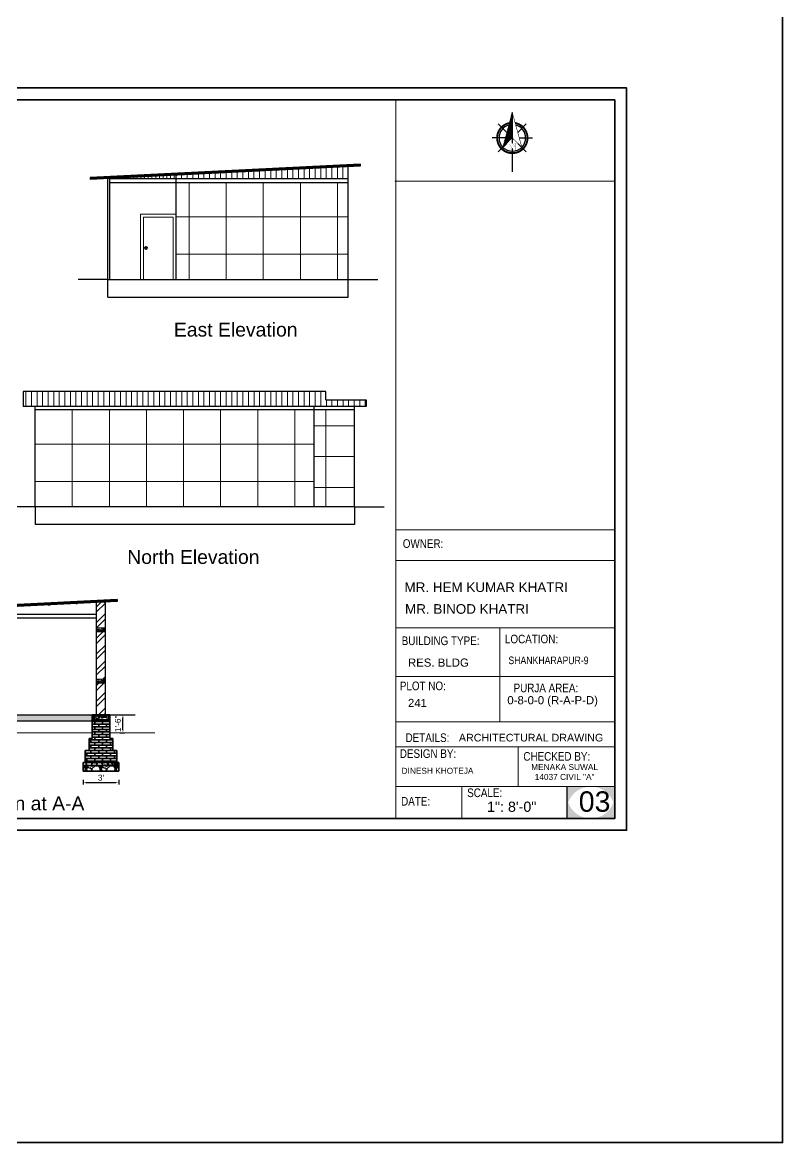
# Model space of a CAD drawing. Header units: inches. Extents: x 376358 to 406049, y -63575 to -53607.
# Drawn here: x 396642 to 397410, y -63575 to -62442 of the extents above; entities that cross this region are included whole.
import ezdxf

# ---------------------------------------------------------------- set-up
doc = ezdxf.new("R2010")
doc.units = ezdxf.units.IN
doc.header["$LTSCALE"] = 2
doc.header["$MEASUREMENT"] = 0
doc.header["$PDMODE"] = 34
doc.layers.get('0').update_dxf_attribs({"linetype": 'CONTINUOUS'})
doc.layers.get('DEFPOINTS').update_dxf_attribs({"color": 141, "linetype": 'CONTINUOUS'})
for name, color, linetype, lineweight in [('1', 7, 'CONTINUOUS', 13), ('DIMENTION', 140, 'CONTINUOUS', 0), ('door', 20, 'CONTINUOUS', 35), ('Rebars', 1, 'CONTINUOUS', 13), ('Siteplan', 7, 'CONTINUOUS', 30), ('steps', 253, 'CONTINUOUS', 20), ('TEXT', 181, 'CONTINUOUS', 25), ('WALL - A', 1, 'CONTINUOUS', 40)]:
    doc.layers.add(name, color=color, linetype=linetype, lineweight=lineweight)
doc.layers.add('Normal Wall', color=7, linetype='CONTINUOUS', lineweight=35, true_color=0xffaf89)
doc.layers.add('Rear Wall', color=7, linetype='CONTINUOUS', lineweight=20, true_color=0xd4e480)
doc.styles.add('Lettring Text', font='arial.ttf')
doc.styles.get("Standard").update_dxf_attribs({"font": 'ARIALN.TTF'})
doc.styles.add('SwissBT', font='swiss.ttf', dxfattribs={"height": 12})
doc.dimstyles.new('Copy of Standard', dxfattribs={"dimtxt": 6, "dimasz": 2.875, "dimexe": 2, "dimexo": 4, "dimgap": 2, "dimtad": 1, "dimdec": 0, "dimrnd": 1, "dimzin": 0, "dimdsep": 46, "dimlunit": 4, "dimtxsty": 'Lettring Text', "dimcen": 0.1, "dimclrd": 7, "dimclre": 7, "dimclrt": 7, "dimazin": 0, "dimtfac": 0.645, "dimtdec": 0, "dimtmove": 1, "dimatfit": 0, "dimfxl": 3, "dimfxlon": 1, "dimtfillclr": 256, "dimtolj": 1, "dimtzin": 0, "dimlwd": -1, "dimlwe": -1, "dimarcsym": 2})
pattern_1 = [(45, (-6364.692, -2404.207), (-7.9549513, 7.9549513), []), (45, (-6359.388, -2404.207), (-7.9549513, 7.9549513), [])]
pattern_2 = [(50, (332392.8124, 53369.911), (5.73808146, -0.50201708), [0.6, -6.6]), (355, (332392.8124, 53369.911), (-1.11001067, 6.01753707), [0.48, -5.28]), (100.4514, (332393.2906, 53369.869), (4.62807505, 5.51551634), [0.50992152, -5.6091369]), (46.1842, (332392.8124, 53371.511), (8.5379284, -1.3241521), [0.9, -9.9]), (96.6356, (332393.524, 53371.4005), (7.47730164, 7.79294297), [0.7648823, -8.413704]), (351.1842, (332392.812, 53371.511), (7.47729556, 7.7929488), [0.72, -7.92]), (21, (332393.6124, 53371.111), (4.77525642, -3.22095113), [0.6, -6.6]), (326, (332393.6124, 53371.111), (1.94652266, 5.80120036), [0.48, -5.28]), (71.4514, (332394.0103, 53370.8424), (6.72178103, 2.58024397), [0.50992152, -5.6091369]), (37.5, (332392.8124, 53369.9108), (0.097278843, 2.66315083), [0, -5.216, 0, -5.36, 0, -5.3]), (7.5, (332392.8124, 53369.9108), (2.1045563, 3.155293695), [0, -3.056, 0, -5.096, 0, -2.02]), (327.5, (332391.0284, 53369.9108), (4.27057949, -0.180438974), [0, -2, 0, -6.24, 0, -8.28]), (317.5, (332390.2284, 53369.911), (4.66548935, 0.80083986), [0, -2.6, 0, -4.144, 0, -5.88])]

# ---------------------------------------------------------------- blocks, each defined once
blk = doc.blocks.new('*X29')
at = {"color": 0}
for p, q in [((145.96, -414.6), (147.62, -412.94)), ((146.16, -413.87), (147.62, -412.41)), ((146.36, -413.14), (147.62, -411.88)), ((146.55, -412.41), (147.62, -411.35)), ((146.75, -411.68), (147.62, -410.82)), ((146.95, -410.95), (147.62, -410.29)), ((147.15, -410.22), (147.62, -409.76)), ((147.35, -409.49), (147.62, -409.23)), ((147.55, -408.76), (147.62, -408.7)), ((143.76, -422.63), (147.62, -418.77)), ((143.96, -421.9), (147.62, -418.24)), ((144.16, -421.17), (147.62, -417.71)), ((144.36, -420.44), (147.62, -417.18)), ((144.56, -419.71), (147.62, -416.65)), ((144.76, -418.98), (147.62, -416.12)), ((144.96, -418.25), (147.62, -415.59)), ((145.16, -417.52), (147.62, -415.06)), ((145.36, -416.79), (147.62, -414.53)), ((145.56, -416.06), (147.62, -414)), ((145.76, -415.33), (147.62, -413.47)), ((142.76, -426.28), (147.62, -421.42)), ((142.96, -425.55), (147.62, -420.89)), ((143.16, -424.82), (147.62, -420.36)), ((143.36, -424.09), (147.62, -419.83)), ((143.56, -423.36), (147.62, -419.3))]:
    blk.add_line(p, q, dxfattribs=at)
blk = doc.blocks.new('NORTH_15')
for p, q in [((-2.87, 2.87), (-7.37, 7.37)), ((0, 3.66), (0, 10.62)), ((2.87, 2.87), (7.37, 7.37)), ((-13.37, 0), (2.72, 0)), ((5.49, 0), (17.83, 0)), ((-2.87, -2.87), (-7.37, -7.37)), ((0, -3.66), (0, -10.62)), ((2.87, -2.87), (7.37, -7.37))]:
    blk.add_line(p, q)
at = {"const_width": 1}
for points in [[(0, -8, 1), (0, 8, 0.359415), (-7.86, 1.52, 1)], [(-7.86, -1.52, 0.359415), (0, -8, 1)]]:
    blk.add_lwpolyline(points, format="xyb", dxfattribs=at)
for points, const_width in [([(4.96, -5.01), (-13.37, 0), (4.9, 5), (0, 0), (4.96, -5.01)], 0.3), ([(5.93, -1.55), (6, -1.55), (6.07, -1.54), (6.13, -1.53), (6.17, -1.52), (6.22, -1.51), (6.26, -1.49), (6.28, -1.47), (6.3, -1.45), (6.32, -1.42), (6.33, -1.39), (6.35, -1.34), (6.36, -1.29), (6.37, -1.23), (6.38, -1.16), (6.38, -1.08), (6.38, -1), (6.54, -1), (6.54, -2.34), (6.38, -2.34), (6.38, -2.3), (6.38, -2.23), (6.38, -2.16), (6.37, -2.09), (6.36, -2.04), (6.35, -1.99), (6.33, -1.95), (6.32, -1.91), (6.3, -1.88), (6.28, -1.86), (6.26, -1.83), (6.22, -1.81), (6.18, -1.8), (6.13, -1.78), (6.07, -1.77), (6.01, -1.76), (5.95, -1.76), (2.66, -1.76), (2.66, -2.34), (2.5, -2.34), (2.5, -0.16), (4.71, 1.44), (3.14, 1.44), (3.07, 1.44), (3, 1.43), (2.94, 1.42), (2.89, 1.41), (2.85, 1.4), (2.81, 1.38), (2.78, 1.36), (2.76, 1.34), (2.74, 1.31), (2.72, 1.27), (2.7, 1.22), (2.69, 1.17), (2.68, 1.11), (2.67, 1.04), (2.66, 0.97), (2.66, 0.89), (2.66, 0.87), (2.5, 0.87), (2.5, 2.21), (2.66, 2.21), (2.66, 2.17), (2.66, 2.09), (2.67, 2.03), (2.68, 1.97), (2.69, 1.91), (2.7, 1.86), (2.71, 1.82), (2.73, 1.78), (2.75, 1.76), (2.77, 1.74), (2.8, 1.72), (2.85, 1.7), (2.89, 1.68), (2.94, 1.67), (3, 1.66), (3.07, 1.66), (3.14, 1.66), (6.54, 1.66), (6.54, 0.75), (3.33, -1.55), (5.93, -1.55), (5.93, -1.55)], 0.1)]:
    blk.add_lwpolyline(points, dxfattribs=dict(const_width=const_width))
for start, end in [(90, 164.97304), (270, 90), (195.02696, 270)]:
    blk.add_arc((0, 0), 7, start, end)
at = {"rotation": 90}
blk.add_blockref('*X29', (-421.89, -147.62), dxfattribs=at)
blk = doc.blocks.new('A$C0BDB7EE9')
at = {"layer": 'Siteplan', "xscale": 2.999999999999779, "yscale": 2.999999999999779, "zscale": 2.999999999999779, "rotation": 247.8612575918487}
blk.add_blockref('NORTH_15', (20.2, 49.5), dxfattribs=at)
blk = doc.blocks.new('A$C327B4BBD')
at = {"layer": 'DIMENTION', "ltscale": 0.3, "xscale": 1.171875000000082, "yscale": 1.171875000000082, "zscale": 1.171875000000082, "rotation": 112.1387424081494}
blk.add_blockref('A$C0BDB7EE9', (16.1, 0), dxfattribs=at)
blk = doc.blocks.new('*D937')
at = {"color": 7, "transparency": 16777216}
for p, q in [((396740.3, -63142.3), (396745.3, -63142.3)), ((396743.3, -63157.4), (396743.3, -63145.2)), ((396740.3, -63160.3), (396745.3, -63160.3))]:
    blk.add_line(p, q, dxfattribs=at)
at = {"color": 7, "linetype": 'ByBlock', "transparency": 16777216}
for points in [[(396742.8, -63145.2), (396743.7, -63145.2), (396743.3, -63142.3)], [(396742.8, -63157.4), (396743.7, -63157.4), (396743.3, -63160.3)]]:
    blk.add_solid(points, dxfattribs=at)
at = {"layer": 'DEFPOINTS', "color": 0, "linetype": 'ByBlock', "transparency": 16777216}
for p in [(396730.1, -63142.3), (396743.3, -63142.3), (396730.1, -63160.3)]:
    blk.add_point(p, dxfattribs=at)
at = {"color": 7, "linetype": 'ByBlock', "lineweight": 5, "transparency": 16777216, "insert": (396738.2, -63151.3), "char_height": 6, "attachment_point": 5, "rotation": 90, "style": 'Lettring Text'}
blk.add_mtext('\\A1;1\'-6"', dxfattribs=at)
blk = doc.blocks.new('*D936')
at = {"color": 7, "transparency": 16777216}
for p, q in [((396703.1, -63207.8), (396703.1, -63212.8)), ((396705.9, -63210.8), (396736.2, -63210.8)), ((396739.1, -63207.8), (396739.1, -63212.8))]:
    blk.add_line(p, q, dxfattribs=at)
at = {"color": 7, "linetype": 'ByBlock', "transparency": 16777216}
for points in [[(396705.9, -63210.4), (396705.9, -63211.3), (396703.1, -63210.8)], [(396736.2, -63210.4), (396736.2, -63211.3), (396739.1, -63210.8)]]:
    blk.add_solid(points, dxfattribs=at)
at = {"layer": 'DEFPOINTS', "color": 0, "linetype": 'ByBlock', "transparency": 16777216}
for p in [(396703.1, -63196.3), (396739.1, -63196.3), (396739.1, -63210.8)]:
    blk.add_point(p, dxfattribs=at)
at = {"color": 7, "linetype": 'ByBlock', "lineweight": 5, "transparency": 16777216, "insert": (396721.1, -63205.8), "char_height": 6, "attachment_point": 5, "style": 'Lettring Text'}
blk.add_mtext("\\A1;3'", dxfattribs=at)

msp = doc.modelspace()

# ---------------------------------------------------------------- hatches: boundary and pattern name
at = {"linetype": 'ByBlock', "lineweight": 5}
h = msp.add_hatch(dxfattribs=at)
h.set_pattern_fill('AR-CONC', scale=0.5, style=0)
h.set_pattern_definition([(50, (350477.634, 5749.4398), (3.58630091, -0.31376067), [0.375, -4.125]), (355, (350477.634, 5749.44), (-0.69375667, 3.76096067), [0.3, -3.3]), (100.4514, (350477.933, 5749.4137), (2.89254691, 3.44719771), [0.31870095, -3.50571056]), (46.1842, (350477.634, 5750.44), (5.33620524, -0.82759507), [0.5625, -6.1875]), (96.6356, (350478.079, 5750.371), (4.67331353, 4.87058935), [0.47805144, -5.258565]), (351.1842, (350477.634, 5750.44), (4.67330973, 4.870593), [0.45, -4.95]), (21, (350478.134, 5750.1898), (2.98453526, -2.01309445), [0.375, -4.125]), (326, (350478.134, 5750.19), (1.21657666, 3.62575023), [0.3, -3.3]), (71.4514, (350478.3828, 5750.022), (4.20111314, 1.61265248), [0.31870095, -3.50571056]), (37.5, (350477.6341, 5749.4398), (0.060799277, 1.66446927), [0, -3.26, 0, -3.35, 0, -3.3125]), (7.5, (350477.634, 5749.4398), (1.315347687, 1.97205856), [0, -1.91, 0, -3.185, 0, -1.2625]), (327.5, (350476.519, 5749.4398), (2.66911218, -0.112774359), [0, -1.25, 0, -3.9, 0, -5.175]), (317.5, (350476.019, 5749.4398), (2.91593085, 0.50052491), [0, -1.625, 0, -2.59, 0, -3.675])])
h.paths.add_polyline_path([(396725.6, -63054.3), (396716.6, -63054.3), (396716.6, -63058.3), (396725.6, -63058.3)])
edge = h.paths.add_edge_path(flags=16)
edge.add_arc((396724.5, -63057), 0.496, 180, 268.058, ccw=False)
edge.add_arc((396724.5, -63057), 0.496, 0, 180, ccw=False)
edge.add_arc((396724.5, -63057), 0.496, -91.942, 0, ccw=False)
edge.add_line((396724.5, -63057.4), (396717.7, -63057.4))
edge.add_arc((396717.6, -63057), 0.496, 180, 271.942, ccw=False)
edge.add_arc((396717.6, -63057), 0.496, 0, 180, ccw=False)
edge.add_arc((396717.6, -63057), 0.496, -88.058, 0, ccw=False)
edge.add_line((396717.7, -63057.4), (396724.5, -63057.4))
h = msp.add_hatch(color=7, dxfattribs=at)
h.paths.add_polyline_path([(396725, -63056.7, 0.414214), (396724.5, -63056.2), (396724.3, -63056.2, 0.315664), (396724, -63056.7, 1)])
h.paths.add_polyline_path([(396717.8, -63056.2), (396717.6, -63056.2, 0.414214), (396717.1, -63056.7, 0.404321), (396717.6, -63057.2), (396717.7, -63057.2, 0.404321), (396718.1, -63056.7, 0.315664)])
h = msp.add_hatch(dxfattribs=at)
h.set_pattern_fill('AR-CONC', scale=0.5, style=0)
h.set_pattern_definition([(50, (350477.634, 5697.4398), (3.58630091, -0.31376067), [0.375, -4.125]), (355, (350477.634, 5697.44), (-0.69375667, 3.76096067), [0.3, -3.3]), (100.4514, (350477.933, 5697.4137), (2.89254691, 3.44719771), [0.31870095, -3.50571056]), (46.1842, (350477.634, 5698.44), (5.33620524, -0.82759507), [0.5625, -6.1875]), (96.6356, (350478.079, 5698.371), (4.67331353, 4.87058935), [0.47805144, -5.258565]), (351.1842, (350477.634, 5698.44), (4.67330973, 4.870593), [0.45, -4.95]), (21, (350478.134, 5698.1898), (2.98453526, -2.01309445), [0.375, -4.125]), (326, (350478.134, 5698.19), (1.21657666, 3.62575023), [0.3, -3.3]), (71.4514, (350478.3828, 5698.022), (4.20111314, 1.61265248), [0.31870095, -3.50571056]), (37.5, (350477.6341, 5697.4398), (0.060799277, 1.66446927), [0, -3.26, 0, -3.35, 0, -3.3125]), (7.5, (350477.634, 5697.4398), (1.315347687, 1.97205856), [0, -1.91, 0, -3.185, 0, -1.2625]), (327.5, (350476.519, 5697.4398), (2.66911218, -0.112774359), [0, -1.25, 0, -3.9, 0, -5.175]), (317.5, (350476.019, 5697.4398), (2.91593085, 0.50052491), [0, -1.625, 0, -2.59, 0, -3.675])])
h.paths.add_polyline_path([(396725.6, -63106.3), (396716.6, -63106.3), (396716.6, -63110.3), (396725.6, -63110.3)])
edge = h.paths.add_edge_path(flags=16)
edge.add_arc((396724.5, -63109), 0.496, 180, 268.058, ccw=False)
edge.add_arc((396724.5, -63109), 0.496, 0, 180, ccw=False)
edge.add_arc((396724.5, -63109), 0.496, -91.942, 0, ccw=False)
edge.add_line((396724.5, -63109.4), (396717.7, -63109.4))
edge.add_arc((396717.6, -63109), 0.496, 180, 271.942, ccw=False)
edge.add_arc((396717.6, -63109), 0.496, 0, 180, ccw=False)
edge.add_arc((396717.6, -63109), 0.496, -88.058, 0, ccw=False)
edge.add_line((396717.7, -63109.4), (396724.5, -63109.4))
h = msp.add_hatch(color=7, dxfattribs=at)
h.paths.add_polyline_path([(396725, -63108.7, 0.414214), (396724.5, -63108.2), (396724.3, -63108.2, 0.315664), (396724, -63108.7, 1)])
h.paths.add_polyline_path([(396717.8, -63108.2), (396717.6, -63108.2, 0.414214), (396717.1, -63108.7, 0.404321), (396717.6, -63109.2), (396717.7, -63109.2, 0.404321), (396718.1, -63108.7, 0.315664)])
msp.add_hatch(color=0).paths.add_polyline_path([(397240.6, -63214.8), (397216.3, -63214.8, -0.414214), (397240.6, -63239.1)])
at = {"layer": '1', "ltscale": 5}
h = msp.add_hatch(dxfattribs=at)
h.set_pattern_fill('ANSI37', color=256, scale=300, angle=45, style=0)
h.set_pattern_definition([(90, (-4102.374, -1963.8), (-37.5, 0), []), (180, (-4102.374, -1963.8), (-4e-15, -37.5), [])])
h.paths.add_polyline_path([(396797.1, -62603.9), (396797.1, -62701.9), (396971.1, -62701.9), (396971.1, -62603.9)])
h = msp.add_hatch(dxfattribs=at)
h.set_pattern_fill('ANSI37', color=256, scale=300, angle=45, style=0)
h.set_pattern_definition([(90, (-5457.96, -2193.65), (-37.5, 0), []), (180, (-5457.96, -2193.65), (-4e-15, -37.5), [])])
h.paths.add_polyline_path([(396936.3, -62931.8), (396936.3, -62833.8), (396654.5, -62833.8), (396654.5, -62931.8)])
h = msp.add_hatch(dxfattribs=at)
h.set_pattern_fill('ANSI37', color=256, scale=250, angle=45, style=0)
h.set_pattern_definition([(90, (-5457.96, -2193.65), (-31.25, 0), []), (180, (-5457.96, -2193.65), (-2e-15, -31.25), [])])
h.paths.add_polyline_path([(396977.3, -62833.8), (396936.3, -62833.8), (396936.3, -62931.8), (396977.3, -62931.8)])
at = {"layer": 'door', "ltscale": 0.5, "transparency": 33554648}
h = msp.add_hatch(dxfattribs=at)
h.set_pattern_fill('AR-BRSTD', color=256)
h.set_pattern_definition([(0, (241318.7384, -36254.8835), (0, 2.667), []), (90, (241318.7384, -36254.8835), (-4, 2.667), [2.667, -2.667])])
h.paths.add_polyline_path([(396730.1, -63148.3), (396712.1, -63148.3), (396712.1, -63166.3), (396730.1, -63166.3)])
h.paths.add_polyline_path([(396733.1, -63166.3), (396709.1, -63166.3), (396709.1, -63178.3), (396730.1, -63178.3), (396733.1, -63178.3)])
h.paths.add_polyline_path([(396737.1, -63178.3), (396730.1, -63178.3), (396709.1, -63178.3), (396705.1, -63178.3), (396705.1, -63190.3), (396737.1, -63190.3)])
at = {"layer": 'door', "ltscale": 0.5}
h = msp.add_hatch(dxfattribs=at)
h.set_pattern_fill('AR-CONC', color=256, scale=0.8, style=0)
h.set_pattern_definition(pattern_2)
h.paths.add_polyline_path([(396730.1, -63142.3), (396712.1, -63142.3), (396712.1, -63148.3), (396730.1, -63148.3), (396730.1, -63143.3)])
h.paths.add_polyline_path([(396729.1, -63143.3), (396729.1, -63147.3), (396713.1, -63147.3), (396713.1, -63143.3), (396713.4, -63143.3, -0.049683), (396713.4, -63143.3)], flags=16)
h.paths.add_polyline_path([(396729.1, -63143.6, -1), (396728.4, -63143.6, -1)], flags=0)
h.paths.add_polyline_path([(396729.1, -63147, -1), (396728.4, -63147, -1)], flags=16)
h.paths.add_polyline_path([(396713.7, -63147, -1), (396713.1, -63147, -1)], flags=16)
h = msp.add_hatch(dxfattribs=at)
h.set_pattern_fill('AR-CONC', color=256, scale=0.8, style=0)
h.set_pattern_definition(pattern_2)
h.paths.add_polyline_path([(396729.1, -63143.3), (396713.1, -63143.3), (396713.1, -63147.3), (396729.1, -63147.3)])
h = msp.add_hatch(color=256, dxfattribs=at)
h.paths.add_polyline_path([(396713.7, -63143.6, 0.385424), (396713.4, -63143.3), (396713.4, -63143.3, 0.385424), (396713.1, -63143.6, 1)])
h.paths.add_polyline_path([(396713.1, -63147, 1), (396713.7, -63147, 1)])
h.paths.add_polyline_path([(396728.4, -63143.6, 1), (396729.1, -63143.6, 1)])
h.paths.add_polyline_path([(396728.4, -63147, 1), (396729.1, -63147, 1)])
h = msp.add_hatch(dxfattribs=at)
h.set_pattern_fill('AR-CONC', color=256, style=0)
h.set_pattern_definition([(50, (391953.32, 5252.5695), (7.17260183, -0.62752135), [0.75, -8.25]), (355, (391953.32, 5252.5695), (-1.3875133, 7.5219213), [0.6, -6.6]), (100.4514, (391953.9176, 5252.517), (5.7850938, 6.8943954), [0.6374019, -7.0114211]), (46.1842, (391953.32, 5254.5695), (10.6724105, -1.6551901), [1.125, -12.375]), (96.6356, (391954.209, 5254.432), (9.346627, 9.7411787), [0.9561029, -10.51713]), (351.1842, (391953.32, 5254.57), (9.3466195, 9.741186), [0.9, -9.9]), (21, (391954.32, 5254.0695), (5.9690705, -4.0261889), [0.75, -8.25]), (326, (391954.32, 5254.0695), (2.4331533, 7.25150045), [0.6, -6.6]), (71.4514, (391954.817, 5253.734), (8.4022263, 3.225305), [0.6374019, -7.0114211]), (37.5, (391953.3198, 5252.5695), (0.12159855, 3.32893854), [0, -6.52, 0, -6.7, 0, -6.625]), (7.5, (391953.32, 5252.5695), (2.63069537, 3.94411712), [0, -3.82, 0, -6.37, 0, -2.525]), (327.5, (391951.0898, 5252.5695), (5.33822436, -0.22554872), [0, -2.5, 0, -7.8, 0, -10.35]), (317.5, (391950.09, 5252.5695), (5.8318617, 1.00104982), [0, -3.25, 0, -5.18, 0, -7.35])])
h.paths.add_polyline_path([(396739.1, -63190.3), (396703.1, -63190.3), (396703.1, -63193.3), (396739.1, -63193.3)])
at = {"layer": 'door', "ltscale": 0.5, "transparency": 33554648}
h = msp.add_hatch(dxfattribs=at)
h.set_pattern_fill('GRAVEL', color=256, scale=15)
h.set_pattern_definition([(228.0127875, (35522.4453, -32411.4439), (-120, -135), [2.01804, -199.7863207]), (184.96974073, (35521.09525, -32412.9439), (180, 15), [3.46302, -342.8388714]), (132.51044708, (35517.64525, -32413.2439), (150, -165), [2.44182, -241.74048894]), (267.273689, (35511.79525, -32416.9939), (15, 300), [3.15357, -312.2033706]), (292.83365418, (35511.64525, -32420.1439), (-75, 180), [3.092325, -306.1405969]), (357.273689, (35512.84525, -32422.9939), (-300, 15), [3.15357, -312.2033706]), (37.69424047, (35515.99525, -32423.1439), (-195, -150), [4.170435, -412.87272823]), (72.25532837, (35519.29525, -32420.5939), (105, 330), [3.93732, -389.79482245]), (121.42956562, (35520.49525, -32416.8439), (-120, 195), [3.16425, -313.26109665]), (175.2363583, (35518.8453, -32414.1439), (165, -15), [3.61248, -177.0114387]), (222.3974378, (35515.24525, -32413.8439), (-180, -165), [4.67172, -462.5006251]), (138.81407483, (35526.6453, -32417.1439), (-105, 90), [1.594515, -157.8576722]), (171.4692344, (35525.44525, -32416.0939), (195, -30), [3.033555, -300.32267124]), (225, (35522.445, -32415.644), (-2e-15, -15), [2.121315, -19.09188844]), (203.1985905, (35521.3953, -32413.844), (75, 30), [1.14237, -113.0942266]), (291.8014095, (35520.3453, -32414.294), (-15, 45), [1.615545, -79.1619271]), (30.9637565, (35520.9453, -32415.794), (45, 30), [2.623935, -84.8403434]), (161.5650512, (35523.1953, -32414.444), (30, -15), [1.897365, -45.5367999]), (16.38954033, (35511.64525, -32414.2939), (150, 45), [2.658, -263.1426772]), (70.34617594, (35514.1953, -32413.5439), (-60, -165), [2.229915, -220.7611162]), (293.1985905, (35523.1953, -32411.444), (-30, 75), [2.284725, -111.9518716]), (343.61045967, (35524.09525, -32413.5439), (-150, 45), [2.658, -263.1426772]), (339.4439548, (35511.6453, -32423.5939), (-75, 30), [2.5632, -125.5968562]), (294.77514057, (35514.0453, -32424.4939), (-75, 165), [2.14767, -212.61964595]), (66.8014095, (35523.3453, -32426.444), (30, 75), [2.284725, -111.9518716]), (17.35402464, (35524.24525, -32424.3439), (-195, -60), [2.514465, -248.9313542]), (69.4439548, (35515.9953, -32426.4439), (-30, -75), [1.2816, -126.8784562]), (101.3099325, (35522.4453, -32426.444), (-15, 60), [0.76485, -75.7204427]), (165.9637565, (35522.2953, -32425.694), (45, -15), [3.092325, -58.7542594]), (186.00900596, (35519.29525, -32424.9439), (150, 15), [2.86575, -283.7088476]), (303.6900675, (35520.9453, -32417.144), (-15, 30), [2.16333, -51.91993913]), (353.15722659, (35522.14525, -32418.9439), (255, -30), [3.77691, -373.91343936]), (60.9453959, (35525.8953, -32419.3939), (-60, -105), [1.54434, -152.8901121]), (90, (35526.645, -32418.044), (-15, 15), [0.9, -14.1]), (120.25643716, (35518.9953, -32424.4939), (60, -105), [2.08386, -206.30279984]), (48.0127875, (35517.9453, -32422.6939), (120, 135), [4.03608, -197.7682807]), (0, (35520.645, -32419.694), (15, 15), [3.9, -11.1]), (325.30484647, (35524.54525, -32419.6939), (150, -105), [2.37171, -234.7991145]), (254.0546041, (35526.4953, -32421.044), (-15, -60), [2.18403, -107.01761834]), (207.64597536, (35525.89525, -32423.1439), (-285, -150), [3.555975, -352.04211273]), (175.42607874, (35522.74525, -32424.7939), (-195, 15), [3.761985, -372.4361011])])
h.paths.add_polyline_path([(396739.1, -63193.3), (396703.1, -63193.3), (396703.1, -63199.3), (396739.1, -63199.3)])
at = {"layer": 'steps', "ltscale": 0.3}
h = msp.add_hatch(dxfattribs=at)
h.set_pattern_fill('ANSI31', scale=45, angle=45)
h.set_pattern_definition([(90, (-4102.374, -1963.8017), (-5.625, 0), [])])
h.paths.add_polyline_path([(396797.1, -62596.5), (396797.1, -62599.9), (396971.1, -62599.9), (396971.1, -62587.9)])
h = msp.add_hatch(dxfattribs=at)
h.set_pattern_fill('ANSI31', scale=30, angle=45)
h.set_pattern_definition([(90, (-4102.374, -1963.8017), (-3.75, 0), [])])
h.paths.add_polyline_path([(396730.1, -62599.8), (396730.1, -62599.9), (396797.1, -62599.9), (396797.1, -62596.5)])
h = msp.add_hatch(dxfattribs=at)
h.set_pattern_fill('ANSI31', scale=45, angle=45)
h.set_pattern_definition([(90, (-5457.9614, -2193.65), (-5.625, 0), [])])
h.paths.add_polyline_path([(396989.3, -62830.6), (396989.3, -62823.6), (396948.3, -62823.6), (396948.3, -62815.2), (396642.5, -62815.2), (396642.5, -62830.6)])
h = msp.add_hatch(dxfattribs=at)
h.set_pattern_fill('AR-CONC', scale=0.8, style=0)
h.set_pattern_definition([(50, (-6364.6916, -2404.2067), (5.73808146, -0.50201708), [0.6, -6.6]), (355, (-6364.6916, -2404.207), (-1.11001067, 6.01753707), [0.48, -5.28]), (100.4514445, (-6364.2134, -2404.2486), (4.628070774, 5.51551993), [0.50992154, -5.6091369]), (46.1842, (-6364.6916, -2402.607), (8.53793065, -1.32415425), [0.9, -9.9]), (96.6356355, (-6363.98, -2402.717), (7.47729557, 7.7929488), [0.76488274, -8.41371008]), (351.184164, (-6364.692, -2402.607), (7.47729556, 7.7929488), [0.72, -7.92]), (21, (-6363.8916, -2403.0067), (4.775256417, -3.220951125), [0.6, -6.6]), (326, (-6363.8916, -2403.007), (1.946522655, 5.80120036), [0.48, -5.28]), (71.4514447, (-6363.4937, -2403.275), (6.721779014, 2.58024922), [0.50992152, -5.6091369]), (37.5, (-6364.6916, -2404.2067), (0.097278843, 2.663150831), [0, -5.216, 0, -5.36, 0, -5.3]), (7.5, (-6364.6916, -2404.2067), (2.1045563, 3.155293695), [0, -3.056, 0, -5.096, 0, -2.02]), (327.5, (-6366.4756, -2404.2067), (4.270579489, -0.180438974), [0, -2, 0, -6.24, 0, -8.28]), (317.5, (-6367.2756, -2404.2067), (4.665489355, 0.80083986), [0, -2.6, 0, -4.144, 0, -5.88])])
h.paths.add_polyline_path([(396712.1, -63142.3), (396565.1, -63142.3), (396565.1, -63148.3), (396712.1, -63148.3)])
at = {"layer": 'TEXT'}
for points in [[(397216.3, -63214.8), (397192, -63214.8), (397192, -63239.1, -0.414214)], [(397216.3, -63214.8), (397192, -63214.8), (397192, -63239.1, -0.414214)], [(397240.6, -63214.8), (397216.3, -63214.8, -0.414214), (397240.6, -63239.1)], [(397192, -63222.6), (397192, -63247), (397216.3, -63247, -0.414214)], [(397192, -63222.6), (397192, -63247), (397216.3, -63247, -0.414214)], [(397240.6, -63222.6, -0.414214), (397216.3, -63247), (397240.6, -63247)], [(397240.6, -63222.6, -0.414214), (397216.3, -63247), (397240.6, -63247)]]:
    msp.add_hatch(color=0, dxfattribs=at).paths.add_polyline_path(points)
at = {"layer": 'WALL - A', "lineweight": 25}
h = msp.add_hatch(dxfattribs=at)
h.set_pattern_fill('ANSI32', color=256, scale=30, style=0)
h.set_pattern_definition(pattern_1)
h.paths.add_polyline_path([(396725.6, -63028.3), (396716.6, -63028.8), (396716.6, -63054.3), (396725.6, -63054.3)])
h = msp.add_hatch(dxfattribs=at)
h.set_pattern_fill('ANSI32', color=256, scale=30, style=0)
h.set_pattern_definition(pattern_1)
h.paths.add_polyline_path([(396725.6, -63058.3), (396716.6, -63058.3), (396716.6, -63106.3), (396725.6, -63106.3)])
h = msp.add_hatch(dxfattribs=at)
h.set_pattern_fill('ANSI32', color=256, scale=30, style=0)
h.set_pattern_definition(pattern_1)
h.paths.add_polyline_path([(396725.6, -63110.3), (396716.6, -63110.3), (396716.6, -63142.3), (396725.6, -63142.3)])

# ---------------------------------------------------------------- linework, layer by layer
at = {"ltscale": 0.5}
for p, q in [((396983.1, -62585.3), (396710.1, -62598.8)), ((396983.1, -62586.3), (396710.1, -62599.8)), ((396983.1, -62587.3), (396710.1, -62600.8)), ((396971.1, -62701.9), (396971.1, -62587.9)), ((396983.1, -62585.3), (396983.1, -62587.3)), ((396710.1, -62598.8), (396710.1, -62600.8)), ((396728.1, -62701.9), (396728.1, -62599.9)), ((396730.1, -62701.9), (396730.1, -62599.8)), ((396730.1, -62599.9), (396971.1, -62599.9)), ((396730.1, -62603.9), (396971.1, -62603.9)), ((396797.1, -62701.9), (396797.1, -62596.5)), ((396728.1, -62701.9), (396698.1, -62701.9)), ((396728.1, -62701.9), (396971.1, -62701.9)), ((396728.1, -62719.9), (396728.1, -62701.9)), ((396971.1, -62701.9), (397001.1, -62701.9)), ((396971.1, -62719.9), (396971.1, -62701.9)), ((396728.1, -62719.9), (396971.1, -62719.9)), ((396948.3, -62815.2), (396642.5, -62815.2)), ((396642.5, -62815.2), (396642.5, -62830.6)), ((396948.3, -62823.6), (396948.3, -62815.2)), ((396989.3, -62830.6), (396642.5, -62830.6)), ((396654.5, -62931.8), (396654.5, -62830.6)), ((396936.3, -62830.6), (396936.3, -62931.8)), ((396948.3, -62823.6), (396989.3, -62823.6)), ((396977.3, -62931.8), (396977.3, -62830.6)), ((396989.3, -62823.6), (396989.3, -62830.6)), ((396977.3, -62833.8), (396654.5, -62833.8)), ((396654.5, -62931.8), (396624.5, -62931.8)), ((396977.3, -62931.8), (396654.5, -62931.8)), ((396654.5, -62931.8), (396654.5, -62949.8)), ((396977.3, -62931.8), (397007.3, -62931.8)), ((396977.3, -62931.8), (396977.3, -62949.8)), ((396977.3, -62949.8), (396654.5, -62949.8)), ((396737.6, -63025.7), (396464.6, -63039.2)), ((396737.6, -63025.7), (396737.6, -63027.7)), ((396737.6, -63026.7), (396464.6, -63040.2)), ((396737.6, -63027.7), (396464.6, -63041.2)), ((396716.6, -63142.3), (396716.6, -63028.8)), ((396725.6, -63142.3), (396725.6, -63028.3)), ((396560.6, -63040.3), (396716.6, -63040.3)), ((396560.6, -63044.3), (396716.6, -63044.3)), ((396482.6, -63142.3), (396725.6, -63142.3)), ((396565.1, -63148.3), (396712.1, -63148.3)), ((396716.6, -63142.3), (396725.6, -63142.3)), ((396725.6, -63142.3), (396755.6, -63142.3))]:
    msp.add_line(p, q, dxfattribs=at)
at = {"color": 7, "linetype": 'ByBlock', "lineweight": 5}
for p, q in [((396716.6, -63054.3), (396725.6, -63054.3)), ((396716.6, -63058.3), (396725.6, -63058.3)), ((396716.6, -63058.3), (396725.6, -63058.3)), ((396717.6, -63056.2), (396719.4, -63056.5)), ((396717.6, -63057.2), (396724.5, -63057.2)), ((396724.5, -63056.2), (396722.7, -63056.5)), ((396716.6, -63106.3), (396725.6, -63106.3)), ((396716.6, -63110.3), (396725.6, -63110.3)), ((396716.6, -63110.3), (396725.6, -63110.3)), ((396717.6, -63108.2), (396719.4, -63108.5)), ((396717.6, -63109.2), (396724.5, -63109.2)), ((396724.5, -63108.2), (396722.7, -63108.5)), ((396730.1, -63160.3), (396748.8, -63160.3))]:
    msp.add_line(p, q, dxfattribs=at)
at = {"color": 7, "linetype": 'ByBlock', "lineweight": 5, "ltscale": 10}
for p, q in [((396565.1, -63160.3), (396712.1, -63160.3)), ((396730.1, -63160.3), (396775.5, -63160.3))]:
    msp.add_line(p, q, dxfattribs=at)
at = {"color": 0}
msp.add_line((397192, -63214.8), (397192, -63247), dxfattribs=at)
msp.add_line((397192, -63214.8), (397192, -63247), dxfattribs=at)
at = {"color": 7, "linetype": 'ByBlock', "lineweight": 5}
for centre in [(396717.6, -63056.7), (396724.5, -63056.7), (396717.6, -63108.7), (396724.5, -63108.7)]:
    msp.add_circle(centre, 0.496, dxfattribs=at)
at = {"layer": 'door', "ltscale": 0.5}
for p, q in [((396712.1, -63142.3), (396730.1, -63142.3)), ((396712.1, -63142.3), (396712.1, -63166.3)), ((396712.1, -63148.3), (396730.1, -63148.3)), ((396729.1, -63143.3), (396713.1, -63143.3)), ((396713.1, -63143.3), (396713.1, -63147.3)), ((396729.1, -63147.3), (396713.1, -63147.3)), ((396716.6, -63142.3), (396725.6, -63142.3)), ((396716.6, -63142.3), (396725.6, -63142.3)), ((396725.6, -63142.3), (396716.6, -63142.3)), ((396728.6, -63143.3), (396728.1, -63143.9)), ((396729.1, -63143.7), (396728.6, -63144.4)), ((396729.1, -63143.3), (396729.1, -63147.3)), ((396730.1, -63142.3), (396730.1, -63166.3)), ((396709.1, -63166.3), (396709.1, -63178.3)), ((396712.1, -63166.3), (396709.1, -63166.3)), ((396730.1, -63166.3), (396733.1, -63166.3)), ((396733.1, -63166.3), (396733.1, -63178.3)), ((396705.1, -63178.3), (396709.1, -63178.3)), ((396705.1, -63178.3), (396705.1, -63190.3)), ((396733.1, -63178.3), (396737.1, -63178.3)), ((396737.1, -63178.3), (396737.1, -63190.3)), ((396703.1, -63190.3), (396739.1, -63190.3)), ((396703.1, -63190.3), (396703.1, -63199.3)), ((396703.1, -63193.3), (396739.1, -63193.3)), ((396739.1, -63190.3), (396739.1, -63199.3)), ((396703.1, -63199.3), (396739.1, -63199.3))]:
    msp.add_line(p, q, dxfattribs=at)
for points in [[(396669, -63031.1), (396668, -63031.2), (396668, -63030.2), (396669, -63030.1)], [(396697.3, -63029.7), (396696.3, -63029.8), (396696.3, -63028.8), (396697.3, -63028.7)], [(396725.6, -63028.3), (396724.6, -63028.4), (396724.5, -63027.4), (396725.5, -63027.3)]]:
    msp.add_lwpolyline(points, close=True, dxfattribs=at)
for centre, radius in [((396766.6, -62670.2), 1.12), ((396713.4, -63143.6), 0.335), ((396713.4, -63147), 0.335), ((396728.7, -63143.6), 0.335), ((396728.7, -63147), 0.335)]:
    msp.add_circle(centre, radius, dxfattribs=at)
at = {"layer": 'Normal Wall', "color": 3}
msp.add_lwpolyline([(396107.4, -60259.1), (397410.2, -60259.1), (397410.2, -63574.8), (396107.4, -63574.8)], close=True, dxfattribs=at)
at = {"layer": 'Normal Wall'}
for points in [[(396194.5, -62508.3), (397252.5, -62508.3), (397252.5, -63258.9), (396194.5, -63258.9)], [(396194.5, -62508.3), (397252.5, -62508.3), (397252.5, -63258.9), (396194.5, -63258.9)], [(397240.6, -62520.2), (396218.3, -62520.2), (396218.3, -63247), (397240.6, -63247)], [(397240.6, -62520.2), (396218.3, -62520.2), (396218.3, -63247), (397240.6, -63247)]]:
    msp.add_lwpolyline(points, close=True, dxfattribs=at)
at = {"layer": 'Rear Wall'}
for p, q in [((397019.2, -62964.5), (397019.2, -62520.2)), ((397018, -62602.5), (397240.6, -62602.5)), ((397019.2, -62955.2), (397240.6, -62955.2)), ((397019.2, -62955.2), (397240.6, -62955.2)), ((397019.2, -62955.2), (397240.6, -62955.2)), ((397019.2, -62955.2), (397240.6, -62955.2)), ((397019.2, -62986.1), (397240.6, -62986.1)), ((397019.2, -62986.1), (397240.6, -62986.1)), ((397019.2, -63054.1), (397240.6, -63054.1)), ((397019.2, -63054.1), (397240.6, -63054.1)), ((397124.4, -63054.1), (397124.4, -63140)), ((397124.4, -63054.1), (397124.4, -63149.3)), ((397019.2, -63103.6), (397240.6, -63103.6)), ((397019.2, -63103.6), (397240.6, -63103.6)), ((397019.2, -63149.3), (397240.6, -63149.3)), ((397019.2, -63174.7), (397240.6, -63174.7)), ((397019.2, -63174.7), (397240.6, -63174.7)), ((397143, -63214.8), (397143, -63174.7)), ((397143, -63214.8), (397143, -63174.7)), ((397019.2, -63214.8), (397240.6, -63214.8)), ((397019.2, -63214.8), (397240.6, -63214.8)), ((397085.9, -63214.8), (397085.9, -63247)), ((397085.9, -63214.8), (397085.9, -63247))]:
    msp.add_line(p, q, dxfattribs=at)
msp.add_lwpolyline([(397019.2, -62955.2), (397240.6, -62955.2), (397240.6, -63247), (397019.2, -63247)], close=True, dxfattribs=at)
msp.add_lwpolyline([(397019.2, -62955.2), (397240.6, -62955.2), (397240.6, -63247), (397019.2, -63247)], close=True, dxfattribs=at)
at = {"layer": 'steps', "color": 7, "ltscale": 0.3}
for p, q in [((396761.1, -62701.9), (396761.1, -62635.9)), ((396761.1, -62635.9), (396797.1, -62635.9)), ((396764.1, -62701.9), (396764.1, -62638.9)), ((396764.1, -62638.9), (396794.1, -62638.9)), ((396794.1, -62638.9), (396794.1, -62701.9)), ((396797.1, -62635.9), (396797.1, -62701.9))]:
    msp.add_line(p, q, dxfattribs=at)

# ---------------------------------------------------------------- block references
at = {"layer": 'Rebars', "xscale": 0.5459999999999999, "yscale": 0.5459999999999999, "zscale": 0.5459999999999999, "rotation": 270}
msp.add_blockref('A$C327B4BBD', (397136.9, -62584.3), dxfattribs=at)

# ---------------------------------------------------------------- texts
at = {"color": 0}
for s, p in [('OWNER:', (397026.2, -62973.4)), ('LOCATION:', (397129.5, -63069.9))]:
    msp.add_text(s, height=8.7, dxfattribs=at).set_placement(p)
at = {"color": 7, "linetype": 'ByBlock', "lineweight": 5, "char_height": 14, "width": 235.547, "attachment_point": 5}
for s, insert in [('{\\fArial CE|b0|i0|c0|p34;East Elevation}', (396857.3, -62752.8)), ('{\\fArial CE|b0|i0|c0|p34;North Elevation}', (396814.5, -62982.7)), ('{\\fArial CE|b0|i0|c0|p34;Section at A-A}', (396641.8, -63231.9))]:
    msp.add_mtext(s, dxfattribs=dict(at, insert=insert))
at = {"layer": 'TEXT', "color": 0}
for s, height, p in [('OWNER:', 8.7, (397026.2, -62973.4)), ('LOCATION:', 8.7, (397129.5, -63069.9)), ('CHECKED BY:', 8.704, (397148.1, -63188.6)), ('CHECKED BY:', 8.704, (397148.1, -63188.6)), ('SCALE:', 8.7, (397091.3, -63225.4)), ('SCALE:', 8.7, (397091.3, -63225.4))]:
    msp.add_text(s, height=height, dxfattribs=at).set_placement(p)
at = {"layer": 'TEXT', "color": 0, "linetype": 'ByBlock', "style": 'SwissBT'}
for s, insert, char_height, width, attachment_point in [('MR. HEM KUMAR KHATRI', (397110.5, -63008.3), 9.72, 217.511, 2), ('MR. BINOD KHATRI', (397091.1, -63030.3), 9.72, 217.511, 2), ('ARCHITECTURAL DRAWING', (397082.9, -63161.4), 7.74, 268.532, 1), ('MENAKA SUWAL\\P14037 CIVIL "A"', (397189.8, -63192), 6, 88.549, 2), ('DINESH KHOTEJA', (397025, -63195.8), 6, 201.528, 1)]:
    msp.add_mtext(s, dxfattribs=dict(at, insert=insert, char_height=char_height, width=width, attachment_point=attachment_point))
at = {"layer": 'TEXT', "color": 0, "attachment_point": 1}
for s, insert, char_height, width in [('BUILDING TYPE:', (397025.1, -63063), 8.704, 148.555), ('BUILDING TYPE:', (397025.1, -63063), 8.704, 148.555), ('PLOT NO: ', (397023.2, -63108.6), 8.7, 138.027), ('PLOT NO: ', (397023.2, -63108.6), 8.7, 138.027), ('PURJA AREA:', (397138.2, -63110.7), 8.704, 197.582), ('PURJA AREA:', (397138.2, -63110.7), 8.704, 197.582), ('DETAILS: ', (397029, -63161), 8.7, 138.027), ('DESIGN BY:', (397023.2, -63177.1), 8.7, 138.027), ('DESIGN BY:', (397023.2, -63177.1), 8.7, 138.027), ('DATE:', (397024.5, -63225.3), 8.7, 34.818)]:
    msp.add_mtext(s, dxfattribs=dict(at, insert=insert, char_height=char_height, width=width))
at = {"layer": 'TEXT', "color": 0, "style": 'SwissBT'}
for s, insert, char_height, width, attachment_point in [('RES. BLDG', (397031.4, -63085.3), 8.26, 163.214, 1), ('RES. BLDG', (397031.4, -63085.3), 8.26, 163.214, 1), ('241', (397031.4, -63126.1), 8.26, 163.214, 1), ('0-8-0-0 (R-A-P-D)', (397177.7, -63123.3), 8.256, 163.214, 2), ('03', (397204.1, -63219.6), 20.64, 20.158, 1)]:
    msp.add_mtext(s, dxfattribs=dict(at, insert=insert, char_height=char_height, width=width, attachment_point=attachment_point))
at = {"layer": 'TEXT', "color": 0, "linetype": 'ByBlock', "insert": (397133, -63083.3), "char_height": 7.671, "attachment_point": 1}
msp.add_mtext_dynamic_manual_height_columns('SHANKHARAPUR-9', width=381.035, gutter_width=1.53, heights=[0], dxfattribs=at)
at = {"layer": 'TEXT', "color": 0, "ltscale": 0.5, "insert": (397111.4, -63230), "char_height": 10.32, "width": 127.534, "attachment_point": 1, "style": 'SwissBT'}
msp.add_mtext('1": 8\'-0"', dxfattribs=at)
msp.add_mtext('1": 8\'-0"', dxfattribs=at)

# ---------------------------------------------------------------- dimensions: what is measured, and where the dimension line sits
at = {"color": 7, "linetype": 'ByBlock', "lineweight": 5}
dim = msp.add_linear_dim(base=(396743.3, -63142.3), p1=(396730.1, -63160.3), p2=(396730.1, -63142.3), angle=90, dimstyle='Copy of Standard', dxfattribs=at)
dim.commit()
dim.dimension.update_dxf_attribs({"geometry": '*D937', "text_midpoint": (396743.3, -63151.3), "dimtype": 160})
dim = msp.add_linear_dim(base=(396739.1, -63210.8), p1=(396703.1, -63196.3), p2=(396739.1, -63196.3), dimstyle='Copy of Standard', dxfattribs=at)
dim.commit()
dim.dimension.update_dxf_attribs({"geometry": '*D936', "text_midpoint": (396721.1, -63205.8)})

doc.saveas('drawing.dxf')
